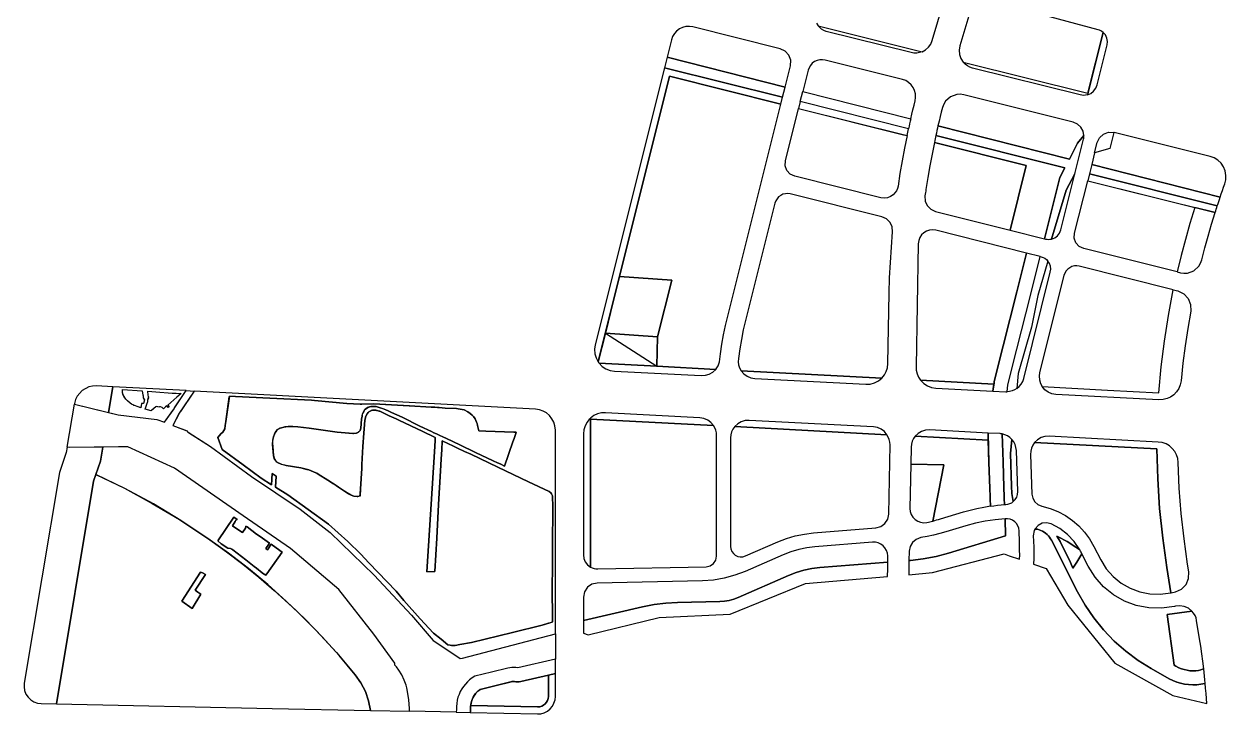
# Model space of a CAD drawing. Header units: millimetres. Extents: x 39682 to 41393, y 212548 to 214282.
# Drawn here: x 39682 to 41393, y 212548 to 213530 of the extents above; entities that cross this region are included whole.
import ezdxf

# ---------------------------------------------------------------- set-up
doc = ezdxf.new("R2010")
doc.units = ezdxf.units.MM
for name, color, linetype in [('YD-A33_边线', 7, 'CONTINUOUS'), ('YD-A4_边线', 7, 'CONTINUOUS'), ('YD-A_边线', 7, 'CONTINUOUS'), ('YD-B1B2_边线', 7, 'CONTINUOUS'), ('YD-E1_边线', 7, 'CONTINUOUS'), ('YD-E2_边线', 7, 'CONTINUOUS'), ('YD-G1_边线', 7, 'CONTINUOUS'), ('YD-G2_边线', 7, 'CONTINUOUS'), ('YD-R2_边线', 7, 'CONTINUOUS'), ('YD-S41_边线', 7, 'CONTINUOUS'), ('YD-U12_边线', 7, 'CONTINUOUS')]:
    doc.layers.add(name, color=color, linetype=linetype)

msp = doc.modelspace()

# ---------------------------------------------------------------- linework, layer by layer
at = {"layer": 'YD-A33_边线', "color": 7}
for points in [[(40914.3, 212930.7), (40914.1, 212934.5), (40913.3, 212938.2), (40911.9, 212941.8), (40910, 212945.1), (40693.2, 212956.6), (40690.8, 212953), (40688.9, 212949.1), (40687.8, 212944.9), (40687.4, 212940.5), (40687.4, 212786.2), (40687.8, 212782.5), (40689.2, 212779.1), (40691.3, 212776.1), (40694.1, 212773.7), (40697.5, 212772), (40701.1, 212771.3), (40704.8, 212771.4), (40708.4, 212772.5), (40754.4, 212792.6), (40766.8, 212797.4), (40779.5, 212801.1), (40792.4, 212803.8), (40805.6, 212805.4), (40894.1, 212812.5), (40901.3, 212814.5), (40907.1, 212818.8), (40911, 212824.8), (40912.5, 212832.1), (40914.3, 212930.7), (40914.3, 212930.7)], [(39727.7, 212562), (40035, 212555.6), (40174.7, 212552.7), (40172, 212566.4), (40167.5, 212579.5), (40161.2, 212591.8), (40153.2, 212603.3), (40130.1, 212630.7), (40106.1, 212657.4), (40081.1, 212683.1), (40055.2, 212707.9), (40028.5, 212731.8), (40000.9, 212754.7), (39972.5, 212776.6), (39943.3, 212797.4), (39905, 212822.9), (39865.7, 212846.6), (39825.2, 212868.4), (39783.8, 212888.3), (39780.6, 212878.9), (39727.7, 212562)], [(39906.2, 212708.4), (39932.8, 212749.3), (39935.8, 212748.4), (39939.7, 212746.1), (39925.4, 212723.8), (39929.2, 212721.2), (39933.5, 212718), (39921, 212697.9), (39906.2, 212708.4)]]:
    msp.add_lwpolyline(points, dxfattribs=at)
at = {"layer": 'YD-A4_边线', "color": 7}
for points in [[(40758, 213494.2), (40633.5, 213525.4), (40628.7, 213526.1), (40623.8, 213525.8), (40619, 213524.7), (40614.6, 213522.6), (40610.6, 213519.6), (40607.4, 213516), (40604.9, 213511.8), (40603.2, 213507.2), (40597, 213482.5), (40765, 213439.9), (40772.5, 213470), (40772.9, 213477.9), (40770.3, 213485.1), (40765.1, 213490.8), (40758, 213494.2)], [(40931.9, 213450.7), (40822, 213478.2), (40818.1, 213478.8), (40814.2, 213478.6), (40810.4, 213477.6), (40806.9, 213476), (40803.7, 213473.6), (40801.1, 213470.7), (40799.1, 213467.4), (40797.7, 213463.7), (40790.2, 213433.6), (40943.8, 213394.6), (40945.3, 213401.1), (40946.9, 213407.5), (40948.5, 213413.9), (40950.1, 213420.3), (40950.8, 213425.2), (40950.6, 213430), (40949.4, 213434.8), (40947.3, 213439.3), (40944.4, 213443.2), (40940.8, 213446.5), (40936.6, 213449), (40931.9, 213450.7), (40931.9, 213450.7)], [(40758.9, 213415.7), (40600.5, 213455.2), (40529.2, 213170.3), (40603.6, 213164.8), (40583.5, 213084.2), (40582.3, 213042.6), (40666.2, 213038.1), (40668, 213040.5), (40669.5, 213043.1), (40670.6, 213045.8), (40671.4, 213048.7), (40673.1, 213060.3), (40675.1, 213073.8), (40677.5, 213087.3), (40680.3, 213100.7), (40683.5, 213114), (40758.9, 213415.7)], [(41175.2, 213389.8), (41019.2, 213428.9), (41014.2, 213429.6), (41009.3, 213429.3), (41000.4, 213426.1), (40993.2, 213419.7), (40990.7, 213415.5), (40988.9, 213410.8), (40987.3, 213404.3), (40985.7, 213397.8), (40984.1, 213391.3), (40982.6, 213384.8), (41169.6, 213337.4), (41181.4, 213360.2), (41190.4, 213370.8), (41189.2, 213377.2), (41186.1, 213382.9), (41181.3, 213387.2), (41175.2, 213389.8), (41175.2, 213389.8)], [(41369.9, 213341.1), (41233.4, 213375.3), (41233.3, 213375.3), (41233.2, 213375.3), (41233.1, 213375.4), (41233, 213375.4), (41227.2, 213352.4), (41205.6, 213346.2), (41201.4, 213329.4), (41384.3, 213283), (41385.9, 213287.8), (41387.5, 213292.5), (41389.2, 213297.2), (41390.9, 213301.9), (41392.3, 213308), (41392.5, 213314.2), (41391.4, 213320.4), (41389.1, 213326.2), (41385.5, 213331.4), (41381.1, 213335.7), (41375.8, 213339), (41369.9, 213341.1), (41369.9, 213341.1)], [(40582.3, 213042.6), (40583.5, 213084.2), (40509.1, 213089.7), (40582.3, 213042.6)]]:
    msp.add_lwpolyline(points, dxfattribs=at)
at = {"layer": 'YD-A_边线', "color": 7}
msp.add_lwpolyline([(40991.1, 212902.4), (40943.8, 212903.1), (40942.6, 212840.3), (40943.1, 212835.8), (40944.5, 212831.6), (40946.8, 212827.8), (40949.9, 212824.5), (40953.7, 212822), (40957.9, 212820.5), (40962.3, 212819.9), (40966.8, 212820.4), (40968.9, 212820.8), (40971, 212821.3), (40973.1, 212821.8), (40975.3, 212822.3), (40991.1, 212902.4)], dxfattribs=at)
at = {"layer": 'YD-B1B2_边线', "color": 7}
for points in [[(40938.6, 213370.8), (40934.9, 213352.9), (40931.6, 213334.9), (40928.5, 213316.9), (40925.7, 213298.8), (40924.9, 213295.3), (40923.4, 213292.1), (40921.4, 213289.1), (40918.9, 213286.6), (40915, 213283.9), (40910.5, 213282.3), (40905.8, 213281.8), (40901.1, 213282.4), (40778.6, 213313), (40772.2, 213316.1), (40767.5, 213321.2), (40765.2, 213327.7), (40765.5, 213334.8), (40784.2, 213409.4), (40938.6, 213370.8)], [(41108.3, 213328.4), (40977.4, 213361.1), (40974.1, 213344.4), (40970.9, 213327.7), (40968.1, 213310.9), (40965.5, 213294.1), (40965.1, 213291.8), (40964.8, 213289.6), (40964.5, 213287.3), (40964.1, 213285), (40964.5, 213277.6), (40967.4, 213271.1), (40972.4, 213265.9), (40979.1, 213262.8), (41085.3, 213236.3), (41108.3, 213328.4)], [(41348, 213268.6), (41341.1, 213245.8), (41334.7, 213222.9), (41328.7, 213199.9), (41323.1, 213176.8), (41190.1, 213210.1), (41183.6, 213213.1), (41179, 213218.3), (41176.6, 213224.7), (41177, 213231.9), (41195.7, 213306.6), (41348, 213268.6)], [(40913.2, 213146.6), (40913.8, 213168.4), (40914.8, 213190.3), (40916.2, 213212.1), (40918, 213233.9), (40917.3, 213241), (40914.4, 213247.3), (40909.4, 213252.2), (40902.9, 213255.1), (40772.3, 213287.8), (40768.8, 213288.3), (40765.3, 213288.1), (40761.9, 213287.3), (40758.7, 213285.7), (40755.8, 213283.6), (40753.5, 213281), (40751.7, 213278), (40750.5, 213274.7), (40708.7, 213107.7), (40705.5, 213094.2), (40702.7, 213080.7), (40700.4, 213067.1), (40698.4, 213053.4), (40698.2, 213048.9), (40698.8, 213044.4), (40700.2, 213040.2), (40702.4, 213036.2), (40902.6, 213025.6), (40906.3, 213030.1), (40909, 213035.1), (40910.7, 213040.5), (40911.4, 213046.2), (40913.2, 213146.6)], [(40667.4, 212944.2), (40667.2, 212947.9), (40666.3, 212951.5), (40665, 212954.9), (40663.2, 212958.2), (40488, 212967.4), (40488, 212756.7), (40490.4, 212755.5), (40493, 212754.7), (40495.7, 212754.2), (40498.4, 212754), (40652.7, 212757.3), (40658.4, 212758.6), (40663.1, 212761.8), (40666.2, 212766.5), (40667.4, 212772.3), (40667.4, 212944.2), (40667.4, 212944.2)], [(40428, 212602.9), (40388.8, 212593.9), (40386.4, 212593.5), (40384, 212593.4), (40381.6, 212593.5), (40379.6, 212593.8), (40378.4, 212593.9), (40377.2, 212593.9), (40376, 212593.7), (40374.6, 212593.5), (40352, 212587.8), (40331, 212582.5), (40328.7, 212580.8), (40326.7, 212579), (40324.9, 212577.1), (40323.2, 212575.1), (40321.8, 212572.8), (40320.5, 212570.5), (40319.4, 212568.1), (40318.5, 212565.6), (40317.9, 212563), (40317.5, 212560.4), (40317.5, 212560.8), (40317.4, 212559.7), (40317.4, 212559.7), (40412.7, 212557.7), (40415.6, 212557.9), (40418.5, 212558.8), (40421.1, 212560.1), (40423.5, 212562), (40425.4, 212564.3), (40426.8, 212566.9), (40427.7, 212569.7), (40428, 212572.7), (40428, 212602.9)]]:
    msp.add_lwpolyline(points, dxfattribs=at)
at = {"layer": 'YD-E1_边线', "color": 7}
for points in [[(40765, 213439.9), (40597, 213482.5), (40593.2, 213467.3), (40761.4, 213425.4), (40765, 213439.9)], [(40943.8, 213394.6), (40943, 213391.1), (40942.2, 213387.6), (40941.4, 213384.1), (40940.7, 213380.6), (40786.6, 213419.1), (40790.2, 213433.6), (40943.8, 213394.6)], [(41189.8, 213365.6), (41190.1, 213366.9), (41190.3, 213368.1), (41190.4, 213369.4), (41190.4, 213370.8), (41181.4, 213360.2), (41169.6, 213337.4), (40982.6, 213384.8), (40981.8, 213381.3), (40981, 213377.9), (40980.3, 213374.4), (40979.5, 213370.9), (41163.2, 213325), (41156.1, 213311.1), (41134.3, 213224), (41135.7, 213223.6), (41137.8, 213223.3), (41139.9, 213223.1), (41142, 213223.2), (41144, 213223.5), (41164.9, 213293.2), (41177.5, 213316.5), (41189.8, 213365.6), (41189.8, 213365.6)], [(41233, 213375.4), (41227.2, 213352.4), (41205.6, 213346.2), (41209.2, 213360.7), (41212.5, 213367.8), (41218.1, 213372.9), (41225.1, 213375.6), (41233, 213375.4)], [(41201.4, 213329.4), (41198.1, 213316.3), (41380.2, 213270.9), (41381.2, 213273.9), (41382.2, 213277), (41383.3, 213280), (41384.3, 213283), (41201.4, 213329.4)], [(41139.1, 213192.2), (41124.7, 213143.3), (41115.8, 213098.1), (41096.6, 213032), (41094.9, 213010.9), (41091.7, 213009), (41088.3, 213007.5), (41084.6, 213006.6), (41080.9, 213006.2), (41082.2, 213016.1), (41094.9, 213066.8), (41114.1, 213143.4), (41128, 213198.8), (41129.4, 213198.4), (41132.2, 213197.5), (41134.8, 213196.1), (41137.1, 213194.4), (41139.1, 213192.2)], [(40276.4, 212644), (40302.4, 212626.4), (40305.8, 212627.3), (40438, 212661.7), (40438, 212625.8), (40384.3, 212613.4), (40381.5, 212613.7), (40378.7, 212613.9), (40375.9, 212613.8), (40373.1, 212613.5), (40370.3, 212613), (40347.1, 212607.2), (40323.3, 212601.3), (40319.6, 212599), (40315.8, 212596.2), (40312.8, 212593.5), (40309.8, 212590.3), (40307.1, 212586.9), (40304.7, 212583.3), (40302.6, 212579.5), (40300.8, 212575.5), (40299.3, 212571.4), (40298.3, 212567.1), (40297.6, 212562.8), (40297.6, 212562.8), (40297.6, 212562.8), (40297.6, 212562.8), (40297.2, 212558.5), (40297.3, 212554.1), (40296.7, 212550.1), (40230.2, 212551.5), (40230.1, 212555.5), (40230.1, 212555.5), (40229.2, 212567.8), (40227.6, 212579.8), (40226.5, 212585), (40225.5, 212588.5), (40222.8, 212596), (40219.3, 212603.3), (40215.3, 212609.8), (40211.9, 212614.6), (40209.6, 212617.1), (40209.2, 212620), (40179.6, 212661.3), (40129.8, 212724.8), (40061, 212783), (39993.3, 212829.6), (39895.9, 212897.3), (39829.2, 212928), (39816.1, 212927.8), (39746.7, 212926.9), (39743.1, 212927.4), (39753.3, 212988.5), (39815.5, 212973.4), (39870.7, 212966.8), (39881.4, 212962.8), (39893.6, 212979.6), (39895.3, 212982), (39895.6, 212982.9), (39895.9, 212983.6), (39896.1, 212983.9), (39912.3, 213007.9), (39924, 213007.3), (39904.4, 212978.3), (39904.1, 212977.9), (39903.5, 212977.3), (39902.9, 212976.2), (39902.8, 212976.2), (39893.3, 212958.3), (39913.5, 212950.7), (39914.2, 212949.5), (39915.1, 212948.7), (39947.2, 212928.1), (40005.3, 212885.4), (40074.7, 212839.2), (40117.4, 212805.7), (40179.8, 212745.2), (40233.3, 212688.1), (40263.9, 212652.4), (40276.4, 212644)], [(41085.6, 212918.2), (41087.8, 212938.4), (41084.8, 212941.2), (41081.4, 212943.4), (41077.8, 212945.1), (41073.8, 212946.2), (41075.2, 212906.4), (41076.4, 212869.9), (41076.9, 212857.3), (41077, 212854.3), (41077.3, 212845.6), (41077.8, 212845.6), (41078.3, 212845.6), (41078.8, 212845.7), (41079.3, 212845.7), (41082.1, 212846.1), (41084.9, 212847), (41087.5, 212848.3), (41089.8, 212849.9), (41087.6, 212861.2), (41087.2, 212872), (41085.6, 212918.2)], [(41098.1, 212808.3), (41097.5, 212812), (41096.3, 212815.5), (41094.4, 212818.6), (41091.8, 212821.3), (41088.7, 212823.5), (41085.3, 212824.9), (41081.7, 212825.6), (41078, 212825.5), (41078.8, 212801), (40997.6, 212776.5), (40979.8, 212771.9), (40961.7, 212768.5), (40943.5, 212766.3), (40941.3, 212766.2), (40941, 212751.6), (40941, 212750.2), (40941, 212748.8), (40940.9, 212747.4), (40940.9, 212745.9), (40940.9, 212745.9), (40974.8, 212748.8), (41076.8, 212775.4), (41084, 212772.9), (41098.8, 212767.8), (41098.9, 212774.1), (41098.8, 212780.3), (41098.8, 212786.5), (41098.6, 212792.7), (41098.1, 212808.3), (41098.1, 212808.3)], [(41144.1, 212794.8), (41142.8, 212797.1), (41141.3, 212799.3), (41139.7, 212801.3), (41137.8, 212803.1), (41135.8, 212804.8), (41133.7, 212806.4), (41131.5, 212807.7), (41129.1, 212808.8), (41126.7, 212809.7), (41124.2, 212810.5), (41121.6, 212810.9), (41120.8, 212811), (41119.7, 212808.7), (41118.9, 212806.3), (41118.4, 212803.8), (41118.3, 212801.2), (41118.6, 212793.4), (41118.8, 212785.3), (41118.9, 212777.2), (41118.8, 212769.1), (41118.6, 212761), (41136.8, 212754.7), (41167.5, 212702.6), (41234.3, 212620), (41316.9, 212574.2), (41365.2, 212562.7), (41364.7, 212569.8), (41364.2, 212577), (41363.6, 212584.2), (41363, 212591.3), (41362.4, 212591.1), (41356.8, 212590), (41351, 212589.3), (41345.2, 212589.1), (41339.4, 212589.4), (41333.7, 212590.2), (41328, 212591.4), (41322.5, 212593.1), (41317.1, 212595.3), (41311.9, 212597.9), (41286.1, 212612.4), (41267.4, 212623.9), (41249.8, 212637), (41233.4, 212651.4), (41218.2, 212667.2), (41204.4, 212684.3), (41192.1, 212702.4), (41181.3, 212721.5), (41144.1, 212794.8)], [(40911.2, 212763.8), (40814.6, 212756), (40803.1, 212754.6), (40791.8, 212752.2), (40780.6, 212748.9), (40769.8, 212744.7), (40698.2, 212713.5), (40691.9, 212711.1), (40685.3, 212709.3), (40678.6, 212708.2), (40671.9, 212707.7), (40611.8, 212706.4), (40595.1, 212705.5), (40578.5, 212703.4), (40562, 212700.1), (40478, 212680.5), (40478, 212662.7), (40484.4, 212660.5), (40585.6, 212685), (40686.8, 212689.5), (40793.9, 212733.3), (40910.8, 212743.4), (40910.9, 212745.5), (40910.9, 212747.7), (40911, 212749.9), (40911, 212752.1), (40911.2, 212763.8)]]:
    msp.add_lwpolyline(points, dxfattribs=at)
at = {"layer": 'YD-E2_边线', "color": 7}
for points in [[(39832.7, 212990.1), (39828.9, 212993.3), (39826.5, 212995.8), (39825.6, 212997), (39824, 212999.3), (39823.4, 213000.4), (39822.4, 213002.9), (39822.3, 213003.5), (39822, 213004.7), (39821.8, 213007.3), (39822, 213009.3), (39849.6, 213007.6), (39850.8, 213001.6), (39851, 213000.7), (39851, 212999.6), (39851.4, 212997.5), (39852.3, 212996), (39852.7, 212994.9), (39852.8, 212993.5), (39851.5, 212989.3), (39848.7, 212989.6), (39848.2, 212986.1), (39847.9, 212983.6), (39846.8, 212983.9), (39842.5, 212985.4), (39840.4, 212986.2), (39837.9, 212986.9), (39836.9, 212987.5), (39834.8, 212988.8), (39832.7, 212990.1)], [(39854.2, 212981.6), (39856.5, 212988.7), (39857.7, 212992.3), (39858, 212994.3), (39858.3, 212995.6), (39858.8, 212996.8), (39859.1, 212998), (39858.9, 212999.7), (39858.5, 213001.2), (39857.7, 213007), (39869, 213006.3), (39892.3, 213004.4), (39898.3, 213004), (39905.1, 213003.6), (39898.9, 212998.3), (39886.1, 212987.2), (39888, 212985), (39886.8, 212983.9), (39884.8, 212986.1), (39883.1, 212984.6), (39880, 212981.9), (39878.2, 212983.7), (39875.8, 212984.8), (39874.5, 212985), (39873.5, 212984.2), (39870.8, 212985.1), (39869, 212984.8), (39866.3, 212982.4), (39863.5, 212980), (39862.4, 212979.1), (39854.2, 212981.6)], [(40365.6, 212900.3), (40360.1, 212903), (40354.6, 212905.6), (40350.5, 212907.5), (40348.6, 212908.4), (40341.2, 212911.8), (40324.3, 212919.7), (40302.1, 212930.8), (40282.8, 212939.8), (40277.6, 212942.2), (40273.4, 212944.1), (40269.8, 212945.8), (40266.2, 212947.4), (40265, 212948), (40261.4, 212949.7), (40245.2, 212957.3), (40219.7, 212970.2), (40204.8, 212976.9), (40199.9, 212979), (40194.1, 212981.6), (40191.3, 212982.6), (40185.6, 212984.5), (40182.9, 212985.1), (40180.1, 212985.3), (40178.3, 212985.3), (40177.4, 212985.3), (40175.5, 212985.2), (40173.4, 212984.8), (40171.9, 212984.3), (40170.4, 212983.6), (40168.1, 212982.1), (40166.7, 212980.8), (40165.1, 212978.3), (40163.5, 212975.3), (40163.1, 212973.8), (40162.7, 212971.4), (40162.2, 212967.3), (40160.9, 212954.3), (40159.9, 212951.3), (40159.7, 212950.8), (40158.8, 212949.8), (40157.8, 212949), (40156.7, 212948.3), (40155.7, 212947.7), (40154.3, 212947.1), (40150.2, 212946.7), (40127.5, 212948.9), (40087.6, 212954.3), (40071.3, 212956.1), (40064.1, 212956.6), (40057.7, 212956.6), (40052.7, 212956.1), (40049.9, 212955.5), (40046.1, 212954.5), (40043.7, 212953.2), (40041.6, 212951.4), (40040.1, 212949.4), (40038.8, 212947.1), (40036.7, 212941.9), (40036, 212938.9), (40035.5, 212934.8), (40035.4, 212932.4), (40035.6, 212928.7), (40036.9, 212915.4), (40037.6, 212912.1), (40038.5, 212910.3), (40040.6, 212907.1), (40041.5, 212906.4), (40042.4, 212905.5), (40047.4, 212903.3), (40050, 212902.5), (40054.8, 212901.5), (40075.5, 212897.9), (40084.1, 212895.8), (40085.2, 212895.6), (40086.9, 212895), (40097, 212890.9), (40098.2, 212890.3), (40100.4, 212888.9), (40114.1, 212880.3), (40120.6, 212876.1), (40120.9, 212875.9), (40121.5, 212875.6), (40126.1, 212872.6), (40129.4, 212870.3), (40137.7, 212864.7), (40139.4, 212863.6), (40140.7, 212862.8), (40143.5, 212861.1), (40147.5, 212859.1), (40149.5, 212858.2), (40151.2, 212857.7), (40152.5, 212857.5), (40156, 212857.2), (40156.7, 212857.2), (40158.3, 212857.5), (40159.6, 212858.2), (40160.1, 212860.8), (40160.6, 212868), (40162.6, 212897), (40162.6, 212902.6), (40162.9, 212911.3), (40164, 212928.1), (40165.3, 212947.1), (40166.9, 212965.8), (40167.5, 212969.2), (40167.9, 212970.6), (40169.9, 212974.7), (40171.3, 212976.6), (40172.4, 212977.5), (40175.4, 212979.2), (40177.8, 212980), (40179, 212980.1), (40180.4, 212980), (40182.2, 212979.8), (40183.2, 212979.7), (40184.1, 212979.5), (40185.6, 212979.2), (40187.2, 212978.8), (40188.1, 212978.4), (40201.3, 212972), (40211.2, 212967.6), (40215.3, 212965.6), (40249.3, 212949.8), (40265.8, 212941.7), (40267, 212941.1), (40266.8, 212937.1), (40266.2, 212928.1), (40262.4, 212868.7), (40258.6, 212809.3), (40254.8, 212749.9), (40266.4, 212750.3), (40269.1, 212798.1), (40271.8, 212845.9), (40274.4, 212893.8), (40275.4, 212910.1), (40276.1, 212924.2), (40276.8, 212935.2), (40276.9, 212936.3), (40293.1, 212928.8), (40298.4, 212926.1), (40308.7, 212921.4), (40317.5, 212917.2), (40355.9, 212899), (40399.8, 212878), (40428.9, 212864.2), (40431.5, 212862.3), (40432.5, 212861), (40433.9, 212857.9), (40434.1, 212856.1), (40434.2, 212843.7), (40434.3, 212843.3), (40434.2, 212841.4), (40434.3, 212832.9), (40434.1, 212795.8), (40434.1, 212794.6), (40433.8, 212758.1), (40433.4, 212726.9), (40434.1, 212683.4), (40433.9, 212680.1), (40433.7, 212678.8), (40433.2, 212678.1), (40430.6, 212677.6), (40428.2, 212677), (40419.3, 212674.3), (40376.8, 212663.6), (40318.4, 212649.5), (40301.9, 212646.4), (40295.4, 212645.2), (40292.4, 212645), (40290.1, 212645.2), (40288.1, 212645.5), (40284.8, 212646.3), (40275.2, 212654), (40264.4, 212662.8), (40245.5, 212683), (40222.3, 212709), (40211.3, 212722.4), (40172.4, 212762.8), (40161.1, 212774.9), (40142.6, 212793.2), (40114.8, 212817.8), (40057.1, 212859.4), (40039.6, 212870.4), (40040.4, 212886.1), (40034.8, 212889.8), (40033.9, 212874), (40019, 212883.4), (39993.4, 212902.2), (39963.8, 212923.9), (39957.6, 212941.3), (39961.6, 212946.2), (39964.5, 212948.7), (39967.4, 212953.6), (39968, 212958.1), (39968.8, 212963.8), (39968.8, 212963.9), (39973.8, 212998.9), (39973.9, 213000.1), (39982.4, 212999.6), (40031.5, 212997), (40090.9, 212994.1), (40095, 212993.9), (40141.1, 212989.6), (40160.1, 212988.7), (40162.3, 212988.6), (40179.5, 212989), (40229.6, 212986.2), (40229.9, 212986.2), (40230.4, 212986.2), (40261.2, 212984.5), (40266.5, 212984.1), (40270.3, 212983.8), (40272.4, 212983.7), (40281.1, 212983.1), (40297, 212982.3), (40299.5, 212982.1), (40305.4, 212981.1), (40308, 212980.3), (40313.5, 212977.5), (40316.6, 212975.3), (40319.3, 212972.9), (40321.2, 212970.9), (40323.8, 212967.5), (40324.9, 212965.3), (40325.8, 212963), (40326.5, 212961.1), (40327.2, 212958.3), (40328.8, 212950.6), (40339, 212950.2), (40379, 212948.7), (40382.1, 212948.6), (40381.5, 212946.8), (40379.2, 212939.9), (40377.4, 212934.8), (40365.6, 212900.3)], [(40049.1, 212777.9), (40035.3, 212787.8), (40033.3, 212789.2), (40028.4, 212781.1), (40025.7, 212783), (40030.8, 212790.9), (40017.5, 212800.2), (40012.7, 212803.5), (39999.1, 212813.8), (39997.5, 212815), (39996.8, 212812.3), (39992.6, 212805.7), (39981.9, 212813.1), (39978.5, 212815.4), (39982.3, 212821.6), (39983.2, 212823.7), (39983.2, 212823.7), (39984.9, 212824.5), (39980.3, 212827.9), (39957.4, 212794.1), (39962.1, 212789.6), (39971.6, 212783.5), (39975.5, 212783.3), (39977.5, 212782.3), (39979, 212781.1), (39997.2, 212766.9), (40009.3, 212757.4), (40012.4, 212755), (40020.5, 212748.6), (40021.2, 212747.9), (40025.9, 212745.2), (40027, 212746.9), (40049.1, 212777.9)], [(41184.4, 212781.4), (41178.8, 212785.3), (41166.5, 212792.9), (41153.7, 212799.9), (41152, 212800.7), (41156.3, 212793.1), (41171.1, 212763.1), (41174.5, 212755.3), (41180.4, 212763.8), (41187.5, 212775.6), (41186.8, 212777), (41186.2, 212778.1), (41185.6, 212779.2), (41185, 212780.3), (41184.4, 212781.4), (41184.4, 212781.4)], [(39933.5, 212718), (39929.2, 212721.2), (39925.4, 212723.8), (39939.7, 212746.1), (39935.8, 212748.4), (39932.8, 212749.3), (39906.2, 212708.4), (39921, 212697.9), (39933.5, 212718)]]:
    msp.add_lwpolyline(points, dxfattribs=at)
at = {"layer": 'YD-G1_边线', "color": 7}
for points in [[(41223.3, 213499.7), (41223.9, 213504.7), (41223, 213509.5), (41220.9, 213514), (41217.5, 213517.7), (41195.3, 213428.8), (41200.1, 213430.9), (41204.2, 213434.2), (41207.3, 213438.3), (41209.2, 213443.2), (41223.3, 213499.7), (41223.3, 213499.7)], [(40600.5, 213455.2), (40758.9, 213415.7), (40761.4, 213425.4), (40593.2, 213467.3), (40494.6, 213072.9), (40493.7, 213066.7), (40494.1, 213060.4), (40495.9, 213054.4), (40498.8, 213048.8), (40520.4, 213134.9), (40600.5, 213455.2)], [(40786.6, 213419.1), (40784.2, 213409.4), (40933.7, 213372), (40938.6, 213370.8), (40939.1, 213373.3), (40939.6, 213375.7), (40940.1, 213378.2), (40940.7, 213380.6), (40786.6, 213419.1)], [(41156.1, 213311.1), (41163.2, 213325), (40979.5, 213370.9), (40979, 213368.5), (40978.4, 213366), (40977.9, 213363.6), (40977.4, 213361.1), (41108.3, 213328.4), (41085.3, 213236.3), (41134.3, 213224), (41156.1, 213311.1)], [(41198.1, 213316.3), (41195.7, 213306.6), (41377.2, 213261.3), (41377.9, 213263.7), (41378.7, 213266.1), (41379.5, 213268.5), (41380.2, 213270.9), (41198.1, 213316.3)], [(41094.9, 213066.8), (41114.1, 213143.4), (41128, 213198.8), (41108.6, 213203.6), (41094.7, 213148.2), (41075.5, 213071.7), (41062.8, 213020.9), (41062.5, 213019.5), (41062.4, 213018.8), (41060.9, 213007.2), (41079, 213006.3), (41079.5, 213006.2), (41080, 213006.2), (41080.4, 213006.2), (41080.9, 213006.2), (41082.2, 213016.1), (41094.9, 213066.8)], [(39802, 212976.7), (39815.5, 212973.4), (39870.7, 212966.8), (39881.4, 212962.8), (39895.3, 212982), (39895.7, 212983.3), (39912.3, 213007.9), (39808.1, 213013.4), (39802, 212976.7)], [(39849.6, 213007.6), (39850.8, 213001.6), (39851, 213000.7), (39851, 212999.6), (39851.4, 212997.5), (39853.1, 212994.5), (39851.5, 212989.3), (39848.7, 212989.6), (39848.2, 212986.1), (39847.9, 212983.5), (39842.5, 212985.4), (39840.4, 212986.2), (39837.7, 212987), (39834.8, 212988.8), (39832.7, 212990.1), (39828.9, 212993.3), (39824.7, 212997.8), (39822.6, 213002.1), (39821.7, 213006.3), (39822, 213009.3), (39849.6, 213007.6)], [(39854.2, 212981.6), (39856.5, 212988.7), (39857.7, 212992.3), (39858, 212994.3), (39859, 212998.7), (39858.9, 212999.7), (39858.5, 213001.2), (39857.7, 213007), (39869, 213006.3), (39892.3, 213004.4), (39898.3, 213004), (39905.1, 213003.6), (39898.9, 212998.3), (39886.1, 212987.2), (39888, 212985), (39886.8, 212983.9), (39884.8, 212986.1), (39883.1, 212984.6), (39880, 212981.9), (39878.2, 212983.7), (39875.8, 212984.8), (39874.5, 212985), (39873.5, 212984.2), (39870.8, 212985.1), (39869, 212984.8), (39866.3, 212982.4), (39862.4, 212979.1), (39854.2, 212981.6)], [(40438, 212951.7), (40437.4, 212957.5), (40435.7, 212963), (40433.1, 212967.9), (40429.7, 212972.3), (40425.5, 212976), (40420.7, 212978.8), (40415.3, 212980.7), (40409.5, 212981.6), (39924, 213007.3), (39902.6, 212975.7), (39893.3, 212958.4), (39893.3, 212958.4), (39893.3, 212958.3), (39913.6, 212950.7), (39913.8, 212950.3), (39914, 212949.9), (39914.2, 212949.5), (39914.5, 212949.2), (39914.8, 212948.9), (39915.1, 212948.6), (39915.5, 212948.4), (39947.2, 212928.1), (40005.3, 212885.4), (40074.7, 212839.2), (40117.4, 212805.7), (40179.8, 212745.2), (40233.3, 212688.1), (40263.9, 212652.4), (40276.4, 212644), (40302.4, 212626.4), (40305.8, 212627.3), (40438, 212661.7), (40438, 212951.7)], [(40037.8, 212911.4), (40036.9, 212915.4), (40035.4, 212931.3), (40035.6, 212937.4), (40036.7, 212941.9), (40039.3, 212948.3), (40042.5, 212952.6), (40046.1, 212954.5), (40051.3, 212955.9), (40057.7, 212956.6), (40064.1, 212956.6), (40071.3, 212956.1), (40087.6, 212954.3), (40127.5, 212948.9), (40149.8, 212946.8), (40150.6, 212946.8), (40153.8, 212947.1), (40154.8, 212947.3), (40155.7, 212947.7), (40156.7, 212948.3), (40157.6, 212948.8), (40158, 212949.1), (40158.8, 212949.8), (40159.7, 212950.8), (40159.9, 212951.1), (40160, 212951.5), (40160.9, 212954.3), (40162.2, 212967.3), (40162.7, 212971.4), (40163.2, 212974.8), (40166.6, 212981.2), (40171.9, 212984.5), (40176, 212985.3), (40178.3, 212985.3), (40182.3, 212985.3), (40185.6, 212984.5), (40193.3, 212981.9), (40199.9, 212979), (40204.8, 212976.9), (40219.7, 212970.2), (40245.2, 212957.3), (40261.4, 212949.7), (40265, 212948), (40269.8, 212945.8), (40273.4, 212944.1), (40277.6, 212942.2), (40282.8, 212939.8), (40302.1, 212930.8), (40324.3, 212919.7), (40341.2, 212911.8), (40348.6, 212908.4), (40350.5, 212907.5), (40354.6, 212905.6), (40360.1, 212903), (40365.6, 212900.3), (40377.4, 212934.8), (40379.2, 212939.9), (40381.5, 212946.8), (40382.1, 212948.6), (40379, 212948.7), (40339, 212950.2), (40328.8, 212950.6), (40327.2, 212958.3), (40326.5, 212961.1), (40325.8, 212963), (40324.9, 212965.3), (40323.8, 212967.5), (40321.2, 212970.9), (40319.3, 212972.9), (40316.6, 212975.3), (40313.5, 212977.5), (40308, 212980.3), (40305.4, 212981.1), (40299.5, 212982.1), (40299, 212982.1), (40297, 212982.3), (40281.1, 212983.1), (40272.4, 212983.7), (40270.3, 212983.8), (40266.5, 212984.1), (40261.2, 212984.5), (40230.4, 212986.2), (40179.5, 212989), (40162.3, 212988.6), (40160.1, 212988.7), (40141.1, 212989.6), (40095, 212993.9), (40090.9, 212994.1), (40031.5, 212997), (39982.4, 212999.6), (39973.9, 213000.1), (39968.8, 212963.9), (39968.8, 212963.8), (39968, 212958.1), (39967.4, 212953.6), (39964.5, 212948.7), (39961.6, 212946.2), (39957.6, 212941.3), (39963.8, 212923.9), (39993.4, 212902.2), (40019, 212883.4), (40033.9, 212874), (40033.9, 212874), (40034.8, 212889.8), (40040.4, 212886.1), (40040.4, 212886.1), (40039.6, 212870.4), (40057.1, 212859.4), (40114.8, 212817.8), (40142.6, 212793.2), (40161.1, 212774.9), (40172.4, 212762.8), (40211.3, 212722.4), (40222.3, 212709), (40245.5, 212683), (40264.4, 212662.8), (40275.2, 212654), (40284.8, 212646.3), (40288.1, 212645.5), (40290.1, 212645.2), (40292.4, 212645), (40295.4, 212645.2), (40301.9, 212646.4), (40318.4, 212649.5), (40376.8, 212663.6), (40419.3, 212674.3), (40429.9, 212677.5), (40433.2, 212678.1), (40433.7, 212678.8), (40433.9, 212680.1), (40434.1, 212683), (40434.1, 212683.4), (40433.4, 212726.9), (40433.8, 212758.1), (40434.1, 212794.6), (40434.1, 212795.8), (40434.3, 212832.9), (40434.2, 212843.7), (40434.2, 212843.7), (40434.1, 212856.1), (40433.9, 212857.9), (40432.5, 212861), (40431.5, 212862.3), (40428.9, 212864.2), (40399.8, 212878), (40355.9, 212899), (40317.5, 212917.2), (40308.7, 212921.4), (40298.4, 212926.1), (40293.1, 212928.8), (40276.9, 212936.3), (40276.8, 212935.2), (40276.1, 212924.2), (40275.4, 212910.1), (40274.4, 212893.8), (40271.8, 212845.9), (40269.1, 212798.1), (40266.4, 212750.3), (40254.8, 212749.9), (40258.6, 212809.3), (40262.4, 212868.7), (40266.2, 212928.1), (40266.8, 212937.1), (40267, 212940.9), (40267, 212941.1), (40265.8, 212941.7), (40249.3, 212949.8), (40215.3, 212965.6), (40211.2, 212967.6), (40201.3, 212972), (40188.1, 212978.4), (40187.2, 212978.8), (40185.6, 212979.2), (40184.1, 212979.5), (40183.2, 212979.7), (40182.2, 212979.8), (40180.4, 212980), (40179, 212980.1), (40177.8, 212980), (40175.9, 212979.4), (40175.3, 212979.1), (40172.4, 212977.5), (40171.3, 212976.6), (40169.9, 212974.7), (40167.9, 212970.6), (40167.5, 212969.3), (40167.5, 212969), (40166.9, 212965.8), (40165.3, 212947.1), (40164, 212928.1), (40162.9, 212911.3), (40162.6, 212902.6), (40162.6, 212897), (40160.6, 212868), (40159.9, 212857.7), (40156.6, 212857.2), (40150.9, 212857.6), (40147.5, 212859.1), (40141.6, 212862.2), (40137.7, 212864.7), (40129.4, 212870.3), (40126.1, 212872.6), (40121.5, 212875.6), (40120.9, 212875.9), (40120.6, 212876.1), (40114.1, 212880.3), (40100.4, 212888.9), (40098.2, 212890.3), (40097, 212890.9), (40086.9, 212895), (40085.2, 212895.6), (40075.5, 212897.9), (40054.8, 212901.5), (40048.6, 212902.7), (40041.4, 212905.9), (40037.8, 212911.4)], [(40488, 212967.4), (40486.7, 212967.5), (40483, 212962.9), (40480.2, 212957.8), (40478.5, 212952.2), (40478, 212946.3), (40478, 212774), (40478.7, 212768.8), (40480.6, 212764), (40483.8, 212759.9), (40488, 212756.7), (40488, 212967.4)], [(41053.8, 212947.5), (41055.2, 212905.7), (41056.5, 212869.2), (41056.9, 212856.3), (41057, 212853.7), (41057.4, 212843.4), (41062.3, 212844.1), (41067.3, 212844.7), (41072.3, 212845.2), (41077.3, 212845.6), (41077, 212854.3), (41076.9, 212857.3), (41076.4, 212869.9), (41075.2, 212906.4), (41073.8, 212946.2), (41073, 212946.4), (41072.2, 212946.5), (41071.3, 212946.6), (41070.5, 212946.6), (41053.8, 212947.5)], [(40129.8, 212724.8), (40061, 212783), (39993.3, 212829.6), (39895.9, 212897.3), (39829.2, 212928), (39816.1, 212927.8), (39793.8, 212927.5), (39790.4, 212907.6), (39783.8, 212888.3), (39824.5, 212868.8), (39864.2, 212847.4), (39902.9, 212824.2), (39940.6, 212799.4), (39946.1, 212795.5), (39969.8, 212778.6), (39993, 212760.9), (40015.7, 212742.6), (40037.8, 212723.6), (40068.5, 212695.4), (40098, 212665.9), (40126.2, 212635.1), (40153.2, 212603.3), (40161.2, 212591.8), (40167.5, 212579.5), (40172, 212566.4), (40174.7, 212552.7), (40230.2, 212551.5), (40230.1, 212555.5), (40229.2, 212567.8), (40227.6, 212579.8), (40226.5, 212585), (40225.5, 212588.5), (40222.8, 212596), (40219.3, 212603.3), (40215.3, 212609.8), (40211.9, 212614.6), (40209.6, 212617.1), (40209.2, 212620), (40179.6, 212661.3), (40129.8, 212724.8)], [(40025.9, 212745.2), (40021.2, 212747.9), (40020.5, 212748.6), (40012.4, 212755), (40009.3, 212757.4), (39997.2, 212766.9), (39979, 212781.1), (39977.5, 212782.3), (39975.5, 212783.3), (39971.6, 212783.5), (39962.1, 212789.6), (39957.4, 212794.1), (39980.3, 212827.9), (39984.9, 212824.5), (39983.2, 212823.7), (39982.3, 212821.6), (39978.5, 212815.4), (39981.9, 212813.1), (39992.6, 212805.7), (39996.8, 212812.3), (39997.5, 212815), (39999.1, 212813.8), (40012.7, 212803.5), (40017.5, 212800.2), (40030.8, 212790.9), (40025.7, 212783), (40028.4, 212781.1), (40033.3, 212789.2), (40035.3, 212787.8), (40049.1, 212777.9), (40027, 212746.9), (40025.9, 212745.2)], [(41078.8, 212801), (41078, 212825.6), (41063.8, 212824.1), (41049.7, 212821.9), (41035.8, 212819), (41022.1, 212815.2), (40994, 212806.8), (40985.2, 212804.3), (40976.3, 212802.1), (40967.3, 212800.2), (40958.3, 212798.6), (40951.7, 212796.2), (40946.4, 212791.9), (40942.9, 212786.1), (40941.5, 212779.2), (40941.3, 212766.2), (40943.5, 212766.3), (40961.7, 212768.5), (40979.8, 212771.9), (40997.6, 212776.5), (41078.8, 212801)], [(41308.9, 212689.4), (41344, 212694.2), (41339, 212698.1), (41333.2, 212700.7), (41326.9, 212701.7), (41320.5, 212701), (41319.2, 212700.7), (41300.8, 212698.1), (41282.5, 212698.6), (41264.8, 212702), (41247.9, 212708.2), (41232.3, 212717.1), (41218.3, 212728.5), (41206.2, 212742.2), (41196.4, 212758.1), (41187.5, 212775.6), (41180.4, 212763.8), (41174.5, 212755.3), (41171.1, 212763.1), (41156.3, 212793.1), (41152, 212800.7), (41153.7, 212799.9), (41166.5, 212792.9), (41178.8, 212785.3), (41184.4, 212781.4), (41176.5, 212792.9), (41166.9, 212803), (41156, 212811.5), (41143.7, 212818.2), (41137.3, 212819.8), (41130.9, 212819), (41125.2, 212816), (41120.8, 212811), (41121.6, 212810.9), (41124.2, 212810.5), (41126.7, 212809.7), (41129.1, 212808.8), (41131.5, 212807.7), (41133.7, 212806.4), (41135.8, 212804.8), (41137.8, 212803.1), (41139.7, 212801.3), (41141.3, 212799.3), (41142.8, 212797.1), (41144.1, 212794.8), (41181.3, 212721.5), (41192.1, 212702.4), (41204.4, 212684.3), (41218.2, 212667.2), (41233.4, 212651.4), (41249.8, 212637), (41267.4, 212623.9), (41286.1, 212612.4), (41311.9, 212597.9), (41317.1, 212595.3), (41322.5, 212593.1), (41328, 212591.4), (41333.7, 212590.2), (41339.4, 212589.4), (41345.2, 212589.1), (41351, 212589.3), (41356.8, 212590), (41362.4, 212591.1), (41363, 212591.3), (41362.5, 212596.5), (41362, 212601.7), (41361.4, 212606.9), (41360.8, 212612.1), (41359.3, 212611.4), (41356.7, 212610.3), (41353.6, 212609.7), (41349.5, 212609.2), (41345.4, 212609.1), (41341.3, 212609.3), (41337.2, 212609.9), (41333.1, 212610.8), (41329.2, 212612), (41325.4, 212613.5), (41321.3, 212615.6), (41318.7, 212617.1), (41308.9, 212689.4)], [(40889.4, 212792.1), (40807.2, 212785.5), (40795.7, 212784.1), (40784.3, 212781.7), (40773.2, 212778.4), (40762.4, 212774.2), (40708, 212750.5), (40693.4, 212745), (40678.4, 212740.9), (40663, 212738.3), (40647.4, 212737.2), (40497.5, 212734), (40489.9, 212732.3), (40483.7, 212728), (40479.5, 212721.7), (40478, 212714), (40478, 212680.5), (40562, 212700.1), (40578.5, 212703.4), (40595.1, 212705.5), (40611.8, 212706.4), (40671.9, 212707.7), (40678.6, 212708.2), (40685.3, 212709.3), (40691.9, 212711.1), (40698.2, 212713.5), (40769.8, 212744.7), (40780.6, 212748.9), (40791.8, 212752.2), (40803.1, 212754.6), (40814.6, 212756), (40911.1, 212763.7), (40911.1, 212766), (40911.1, 212768.2), (40911, 212770.4), (40911, 212772.6), (40910.5, 212776.7), (40909.2, 212780.5), (40907.1, 212784), (40904.4, 212787), (40901.1, 212789.4), (40897.4, 212791.1), (40893.5, 212792), (40889.4, 212792.1), (40889.4, 212792.1)], [(40428, 212602.9), (40438, 212605.2), (40438, 212625.8), (40384.3, 212613.4), (40381.5, 212613.7), (40378.7, 212613.9), (40375.9, 212613.8), (40373.1, 212613.5), (40370.3, 212613), (40347.1, 212607.2), (40323.3, 212601.3), (40319.6, 212599), (40315.8, 212596.2), (40312.8, 212593.5), (40309.8, 212590.3), (40307.1, 212586.9), (40304.7, 212583.3), (40302.6, 212579.5), (40300.8, 212575.5), (40299.3, 212571.4), (40298.3, 212567.1), (40297.6, 212562.8), (40297.2, 212558.5), (40297.3, 212554.1), (40296.7, 212550.1), (40316.8, 212549.7), (40317, 212551), (40317.3, 212554.2), (40317.2, 212559.1), (40317.4, 212560), (40317.5, 212561.6), (40318.9, 212566.9), (40321, 212571.7), (40324, 212576.2), (40327.7, 212580), (40331, 212582.5), (40352, 212587.8), (40376.7, 212594), (40379.6, 212593.8), (40381.6, 212593.5), (40384, 212593.4), (40386.4, 212593.5), (40388.8, 212593.9), (40428, 212602.9)]]:
    msp.add_lwpolyline(points, dxfattribs=at)
at = {"layer": 'YD-G2_边线', "color": 7}
for points in [[(40811.8, 213527.1), (40960.2, 213490), (40956.3, 213488.8), (40952.4, 213488.1), (40948.4, 213488.2), (40944.4, 213488.8), (40823.5, 213519.1), (40820, 213520.3), (40816.9, 213522), (40814.2, 213524.4), (40811.8, 213527.1)], [(41018.5, 213475.4), (41195.9, 213431.1), (41195.3, 213428.8), (41192.7, 213428.3), (41190.1, 213428), (41187.5, 213428.2), (41184.9, 213428.6), (41031.9, 213466.9), (41028, 213468.2), (41024.5, 213470.1), (41021.3, 213472.5), (41018.5, 213475.4)], [(41177.5, 213316.5), (41164.9, 213293.2), (41144, 213223.5), (41148.7, 213225.3), (41152.7, 213228.2), (41155.7, 213232.1), (41157.6, 213236.7), (41177.5, 213316.5)], [(41377.2, 213261.3), (41348, 213268.6), (41341.1, 213245.8), (41334.7, 213222.9), (41328.7, 213199.9), (41323.1, 213176.8), (41327.7, 213175.6), (41332.7, 213174.9), (41337.7, 213175.2), (41346.7, 213178.4), (41353.8, 213184.8), (41356.3, 213189), (41358.1, 213193.8), (41362.5, 213210.8), (41367.1, 213227.7), (41372, 213244.6), (41377.2, 213261.3), (41377.2, 213261.3)], [(41142.5, 213176.6), (41143, 213180.7), (41142.6, 213184.8), (41141.3, 213188.7), (41139.1, 213192.2), (41124.7, 213143.3), (41115.8, 213098.1), (41096.6, 213032), (41094.9, 213010.9), (41098.3, 213013.8), (41101, 213017.2), (41103.2, 213021), (41104.6, 213025.2), (41142.5, 213176.6)], [(41342.3, 213121), (41338.1, 213096.4), (41334.4, 213071.6), (41331.2, 213046.8), (41328.6, 213021.9), (41327.5, 213016.1), (41325.3, 213010.7), (41322.2, 213006), (41318.3, 213002), (41313.7, 212998.7), (41308.6, 212996.4), (41303, 212995), (41297.1, 212994.7), (41150.3, 213002.5), (41144.5, 213003.5), (41139.2, 213005.7), (41134.6, 213009.1), (41130.8, 213013.5), (41224.1, 213008.6), (41297, 213004.7), (41300.4, 213041.6), (41305, 213078.4), (41310.8, 213114.9), (41317.6, 213151.3), (41323.8, 213149.8), (41332.4, 213145.8), (41338.7, 213139.1), (41342.2, 213130.6), (41342.3, 213121)], [(40666.2, 213038.1), (40582.3, 213042.6), (40500.3, 213046.9), (40504.7, 213042.4), (40510, 213039), (40515.8, 213036.7), (40522.1, 213035.7), (40645.7, 213029.2), (40651.5, 213029.6), (40657, 213031.2), (40662, 213034.1), (40666.2, 213038.1), (40666.2, 213038.1)], [(40902.6, 213025.6), (40702.4, 213036.2), (40706.2, 213031.8), (40710.8, 213028.4), (40716.1, 213026.1), (40721.8, 213025.2), (40879.8, 213016.8), (40886.1, 213017.1), (40892.2, 213018.8), (40897.7, 213021.6), (40902.6, 213025.6)], [(39808.1, 213013.4), (39784.6, 213014.6), (39779, 213014.4), (39773.7, 213013.2), (39764.3, 213008.1), (39757.2, 213000), (39754.9, 212995.1), (39753.5, 212989.6), (39753.3, 212988.5), (39802, 212976.7), (39808.1, 213013.4)], [(41062.2, 213017.2), (40957.9, 213022.7), (40962.4, 213018.2), (40967.6, 213014.8), (40973.5, 213012.5), (40979.7, 213011.5), (41060.9, 213007.2), (41062.2, 213017.2)], [(40643.8, 212969.2), (40509.5, 212976.3), (40503.7, 212976), (40498, 212974.6), (40492.7, 212972.2), (40488, 212968.7), (40488, 212967.4), (40663.2, 212958.2), (40659.4, 212962.6), (40654.8, 212966), (40649.5, 212968.2), (40643.8, 212969.2), (40643.8, 212969.2)], [(40890.6, 212956.1), (40713.7, 212965.5), (40707.9, 212965.1), (40702.4, 212963.5), (40697.5, 212960.6), (40693.2, 212956.6), (40910, 212945.1), (40906.3, 212949.5), (40901.6, 212952.9), (40896.3, 212955.2), (40890.6, 212956.1), (40890.6, 212956.1)], [(41054.1, 212937.5), (41053.8, 212947.5), (40970.5, 212951.9), (40964.7, 212951.5), (40959.2, 212949.9), (40954.3, 212947), (40950, 212943), (41054.1, 212937.5)], [(41324.6, 212905.5), (41323.9, 212911.2), (41322.2, 212916.5), (41319.6, 212921.4), (41316.1, 212925.7), (41312, 212929.2), (41307.2, 212932), (41301.9, 212933.8), (41296.2, 212934.7), (41140.7, 212942.9), (41134.9, 212942.5), (41129.4, 212940.9), (41124.4, 212938), (41120.2, 212934), (41294.3, 212924.8), (41295.4, 212882.4), (41298.1, 212840.1), (41302.5, 212798), (41308.4, 212756), (41314.1, 212720.1), (41314.3, 212720.1), (41314.4, 212720.2), (41314.6, 212720.2), (41314.7, 212720.2), (41320.7, 212721.6), (41329.4, 212725.5), (41335.8, 212732), (41339.4, 212740.4), (41339.7, 212749.9), (41338, 212760.7), (41332.8, 212796.8), (41328.9, 212832.9), (41326.1, 212869.2), (41324.6, 212905.5), (41324.6, 212905.5)], [(39780.6, 212878.9), (39790.4, 212907.6), (39793.8, 212927.5), (39746.7, 212926.9), (39743.1, 212927.4), (39741.8, 212919.9), (39732, 212891.3), (39681.9, 212591.6), (39681.6, 212586.2), (39682.4, 212581), (39684.4, 212576), (39687.3, 212571.5), (39691.2, 212567.8), (39695.7, 212565), (39700.7, 212563.2), (39706.1, 212562.5), (39727.7, 212562), (39780.6, 212878.9)], [(41094.2, 212922.5), (41093.6, 212926.9), (41092.4, 212931), (41090.4, 212934.9), (41087.8, 212938.4), (41085.6, 212918.2), (41087.2, 212872), (41087.6, 212861.2), (41089.8, 212849.9), (41092.6, 212852.9), (41094.6, 212856.4), (41095.8, 212860.2), (41096.1, 212864.3), (41094.2, 212922.5), (41094.2, 212922.5)], [(40438, 212605.2), (40428, 212602.9), (40428, 212572.7), (40427.7, 212569.7), (40426.8, 212566.9), (40425.4, 212564.3), (40423.5, 212562), (40421.1, 212560.1), (40418.5, 212558.8), (40415.6, 212557.9), (40412.7, 212557.7), (40317.4, 212559.7), (40317.3, 212557.8), (40317.3, 212554.2), (40317, 212551), (40316.8, 212549.7), (40412.4, 212547.7), (40417.4, 212548.1), (40422.2, 212549.5), (40426.6, 212551.7), (40430.5, 212554.9), (40433.7, 212558.7), (40436, 212563), (40437.5, 212567.8), (40438, 212572.7), (40438, 212605.2)]]:
    msp.add_lwpolyline(points, dxfattribs=at)
at = {"layer": 'YD-R2_边线', "color": 7}
for points in [[(40809.8, 213530.9), (40811.8, 213527.1), (40960.2, 213490), (40965, 213492.7), (40969.1, 213496.4), (40972.3, 213500.9), (40974.5, 213506), (40990.4, 213560.2)], [(41217.5, 213517.7), (41216, 213518.9), (41214.3, 213519.9), (41212.5, 213520.7), (41210.6, 213521.4), (41053.5, 213564.1), (41045.8, 213564.6), (41038.6, 213562.2), (41032.8, 213557.4), (41029.2, 213550.5), (41013.9, 213498.3), (41012.9, 213492.3), (41013.3, 213486.3), (41015.2, 213480.6), (41018.5, 213475.4), (41195.9, 213431.1), (41217.5, 213517.7), (41217.5, 213517.7)], [(41075.5, 213071.7), (41094.7, 213148.2), (41108.6, 213203.6), (40979.3, 213236), (40974.8, 213236.6), (40970.4, 213236.2), (40966.2, 213234.8), (40962.3, 213232.5), (40959.1, 213229.3), (40956.6, 213225.6), (40955.1, 213221.4), (40954.5, 213216.9), (40951.3, 213042), (40951.7, 213036.8), (40952.9, 213031.8), (40955, 213027), (40957.9, 213022.7), (41062.2, 213017.2), (41062.4, 213018.8), (41062.5, 213019.5), (41062.8, 213020.9), (41075.5, 213071.7)], [(41317.6, 213151.3), (41183.7, 213184.8), (41180.2, 213185.4), (41176.7, 213185.2), (41173.3, 213184.3), (41170.1, 213182.8), (41167.3, 213180.7), (41164.9, 213178.1), (41163.1, 213175.1), (41161.9, 213171.7), (41127.3, 213033.5), (41126.6, 213028.3), (41127, 213023.2), (41128.4, 213018.2), (41130.8, 213013.5), (41224.1, 213008.6), (41297, 213004.7), (41300.4, 213041.6), (41305, 213078.4), (41310.8, 213114.9), (41317.6, 213151.3), (41317.6, 213151.3)], [(41056.5, 212869.2), (41055.2, 212905.7), (41054.1, 212937.5), (40950, 212943), (40947.6, 212939.5), (40945.8, 212935.7), (40944.7, 212931.6), (40944.2, 212927.4), (40943.8, 212903.1), (40991.1, 212902.4), (40975.3, 212822.3), (40978, 212823), (40980.7, 212823.8), (40983.5, 212824.5), (40986.2, 212825.3), (41019.1, 212835.2), (41028.6, 212837.9), (41038.1, 212840.2), (41047.7, 212842.1), (41057.4, 212843.7), (41057, 212853.7), (41056.9, 212856.6), (41056.9, 212857.3), (41056.5, 212869.2)], [(41294.3, 212924.8), (41120.2, 212934), (41117.6, 212930.2), (41115.7, 212926.1), (41114.6, 212921.7), (41114.4, 212917.1), (41116.3, 212860.6), (41117.5, 212854.7), (41120.4, 212849.7), (41124.8, 212845.9), (41130.4, 212843.6), (41142.2, 212840.3), (41153.4, 212835.8), (41164, 212830), (41173.9, 212823.2), (41183, 212815.3), (41191.2, 212806.5), (41198.4, 212796.7), (41204.6, 212786.1), (41214.2, 212767.1), (41222.2, 212754.2), (41232.1, 212743.1), (41243.4, 212733.8), (41256.1, 212726.5), (41269.8, 212721.4), (41284.2, 212718.5), (41299.1, 212718), (41314.1, 212720.1), (41308.4, 212756), (41302.5, 212798), (41298.1, 212840.1), (41295.4, 212882.4), (41294.3, 212924.8), (41294.3, 212924.8)]]:
    msp.add_lwpolyline(points, dxfattribs=at)
at = {"layer": 'YD-S41_边线', "color": 7}
msp.add_lwpolyline([(40603.6, 213164.8), (40529.2, 213170.3), (40520.4, 213134.9), (40509.1, 213089.7), (40583.5, 213084.2), (40603.6, 213164.8)], dxfattribs=at)
at = {"layer": 'YD-U12_边线', "color": 7}
for points in [[(40583.5, 213084.2), (40509.1, 213089.7), (40498.8, 213048.8), (40499.2, 213048.3), (40499.5, 213047.9), (40499.9, 213047.4), (40500.3, 213046.9), (40582.3, 213042.6), (40583.5, 213084.2)], [(41355, 212654.8), (41350.8, 212680.6), (41349.9, 212684.4), (41348.5, 212687.9), (41346.5, 212691.2), (41344, 212694.2), (41308.9, 212689.4), (41318.7, 212617.1), (41321.3, 212615.6), (41325.4, 212613.5), (41329.2, 212612), (41333.1, 212610.8), (41337.2, 212609.9), (41341.3, 212609.3), (41345.4, 212609.1), (41349.5, 212609.2), (41353.6, 212609.7), (41356.7, 212610.3), (41359.3, 212611.4), (41360.8, 212612.1), (41359.5, 212622.8), (41358.1, 212633.5), (41356.6, 212644.1), (41355, 212654.8), (41355, 212654.8)]]:
    msp.add_lwpolyline(points, dxfattribs=at)

doc.saveas('drawing.dxf')
